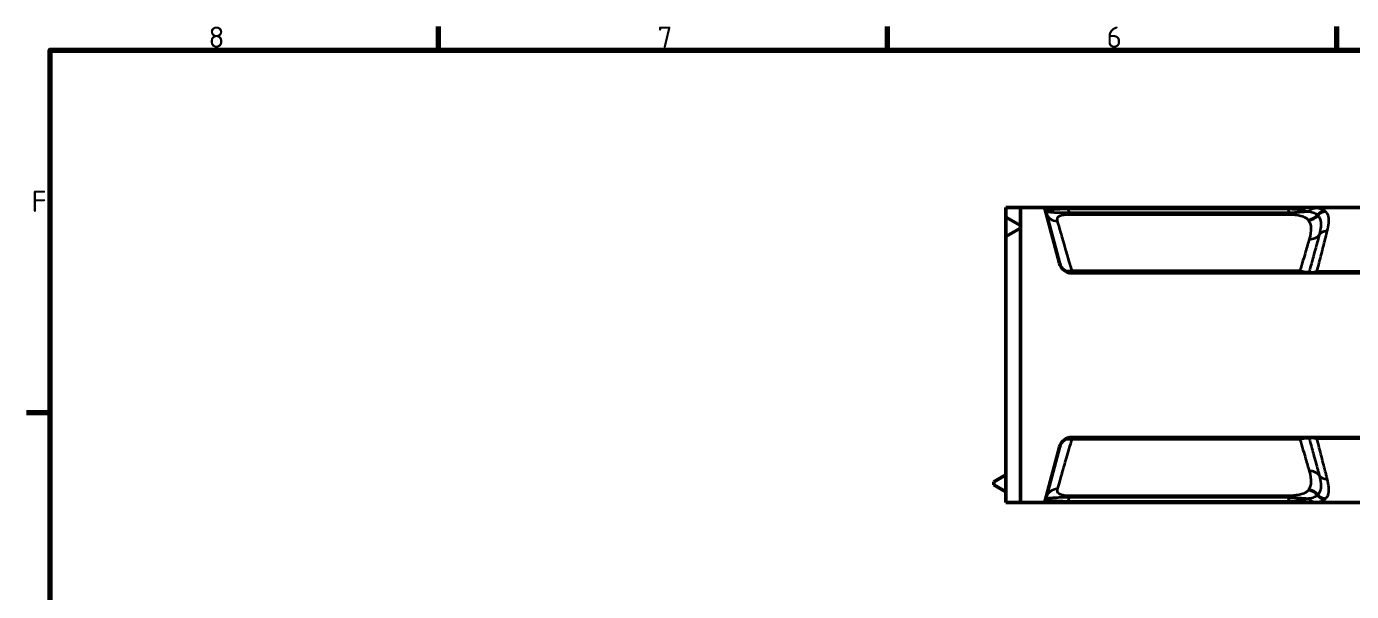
# Model space of a CAD drawing. Header units: millimetres. Extents: x 0 to 1485, y 0 to 1050.
# Drawn here: x 15 to 563, y 801 to 1035 of the extents above; entities that cross this region are included whole.
import ezdxf

# ---------------------------------------------------------------- set-up
doc = ezdxf.new("R2010")
doc.units = ezdxf.units.MM
doc.header["$LTSCALE"] = 2.5
for name, color, linetype, lineweight in [('Rahmen (ISO)', 7, 'Continuous', 70), ('Sichtbar (ISO)', 7, 'Continuous', 50), ('Sichtbar schmal (ISO)', 7, 'Continuous', 35)]:
    doc.layers.add(name, color=color, linetype=linetype, lineweight=lineweight)
doc.styles.add('Notiztext (DIN)', font='isocpeur.ttf')

# ---------------------------------------------------------------- blocks, each defined once
blk = doc.blocks.new('Ränder Standardrahmen')
at = {"layer": 'Rahmen (ISO)'}
for p, q in [((74.25, 410), (74.25, 413.9)), ((148.5, 410), (148.5, 413.9)), ((222.75, 410), (222.75, 413.9)), ((10, 350), (6.1, 350))]:
    blk.add_line(p, q, dxfattribs=at)
at = {"layer": 'Rahmen (ISO)', "flags": 128}
blk.add_lwpolyline([(10, 10), (10, 410), (584, 410), (584, 10), (10, 10)], dxfattribs=at)
at = {"layer": 'Rahmen (ISO)', "char_height": 3.5, "attachment_point": 7, "style": 'Notiztext (DIN)'}
for s, insert in [('8', (36.2, 410.4)), ('7', (110.45, 410.4)), ('6', (184.7, 410.4)), ('F', (6.93, 383.25))]:
    blk.add_mtext(s, dxfattribs=dict(at, insert=insert))

msp = doc.modelspace()

# ---------------------------------------------------------------- linework, layer by layer
at = {"layer": 'Sichtbar (ISO)'}
for p, q in [((420.146, 959.934), (420.146, 955.934)), ((426.146, 959.934), (420.146, 959.934)), ((426.146, 952.469), (426.146, 959.934)), ((435.379, 959.934), (426.146, 959.934)), ((445.928, 959.934), (435.379, 959.934)), ((442.301, 936.96), (436.344, 959.192)), ((536.718, 959.934), (445.928, 959.934)), ((541.019, 959.934), (536.718, 959.934)), ((584.987, 959.934), (541.019, 959.934)), ((420.146, 955.934), (426.146, 952.469)), ((420.146, 947.934), (420.146, 955.934)), ((426.146, 951.398), (420.146, 947.934)), ((420.146, 947.934), (420.146, 837.934)), ((426.146, 951.398), (426.146, 952.469)), ((426.146, 837.934), (426.146, 951.398)), ((756.137, 932.934), (447.298, 932.934)), ((442.301, 860.907), (436.344, 838.675)), ((756.137, 864.934), (447.298, 864.934)), ((420.146, 849.434), (415.146, 846.547)), ((415.146, 845.32), (415.146, 846.547)), ((420.146, 842.434), (415.146, 845.32)), ((420.146, 837.934), (426.146, 837.934)), ((435.379, 837.934), (426.146, 837.934)), ((435.379, 837.934), (445.928, 837.934)), ((445.928, 837.934), (536.718, 837.934)), ((536.718, 837.934), (541.019, 837.934)), ((584.987, 837.934), (541.019, 837.934))]:
    msp.add_line(p, q, dxfattribs=at)
for centre, major_axis, start_param, end_param in [((447.131, 938.254), (1.383, -5.161), 4.712389, 6.0375111), ((447.131, 859.613), (1.383, 5.161), 0.2456742, 1.5707963)]:
    msp.add_ellipse(centre, major_axis=major_axis, ratio=0.9357712, start_param=start_param, end_param=end_param, dxfattribs=at)
for points in [[(435.379, 959.934), (435.511, 959.934), (435.642, 959.907), (435.885, 959.806), (435.996, 959.731), (436.151, 959.574), (436.205, 959.503), (436.291, 959.352), (436.323, 959.274), (436.344, 959.192)], [(436.344, 838.675), (436.31, 838.547), (436.251, 838.427), (436.09, 838.218), (435.989, 838.131), (435.798, 838.021), (435.715, 837.988), (435.547, 837.944), (435.463, 837.934), (435.379, 837.934)]]:
    msp.add_open_spline(points, degree=3, knots=[0, 0, 0, 0, 0.03966821, 0.03966821, 0.07923173, 0.07923173, 0.1059147, 0.1059147, 0.13122831, 0.13122831, 0.13122831, 0.13122831], dxfattribs=at)
at = {"layer": 'Sichtbar schmal (ISO)'}
for p, q in [((446.375, 957.73), (445.928, 959.398)), ((445.928, 959.398), (536.718, 959.398)), ((537.219, 957.73), (446.375, 957.73)), ((446.375, 957.105), (446.375, 957.73)), ((446.375, 957.105), (537.219, 957.105)), ((537.219, 957.105), (537.219, 957.73)), ((447.463, 933.864), (541.686, 933.864)), ((447.556, 932.934), (447.463, 933.864)), ((548.679, 932.934), (548.679, 933.428)), ((577.327, 933.428), (548.679, 933.428)), ((447.463, 864.003), (447.556, 864.934)), ((541.686, 864.003), (447.463, 864.003)), ((548.679, 864.439), (548.679, 864.934)), ((548.679, 864.439), (577.327, 864.439)), ((445.928, 838.469), (446.375, 840.137)), ((536.718, 838.469), (445.928, 838.469)), ((537.219, 840.762), (446.375, 840.762)), ((446.375, 840.137), (446.375, 840.762)), ((446.375, 840.137), (537.219, 840.137)), ((537.219, 840.137), (537.219, 840.762))]:
    msp.add_line(p, q, dxfattribs=at)
for centre, major_axis, ratio, start_param, end_param in [((441.511, 959.229), (-4.83, -1.294), 0.9726699, 0, 1.3158419), ((545.029, 959.808), (3.936, 3.083), 0.9656611, 4.0647361, 4.9693339), ((545.095, 959.721), (-4.035, -2.953), 0.9664034, 0.955104, 1.8627485), ((545.236, 959.52), (-4.159, -2.775), 0.9664282, 0.9981061, 1.9119029), ((545.529, 951.359), (4.83, -1.294), 0.8897743, 4.9464341, 5.9375083), ((447.463, 937.017), (-4.83, -1.294), 0.6173323, 0.6037734, 1.406867), ((542.166, 935.259), (3.825, 1.17), 0.9054483, 5.2681845, 5.4270546), ((447.463, 860.85), (4.83, -1.294), 0.6173323, 1.7347257, 2.5378193), ((542.166, 862.609), (3.825, -1.17), 0.9054483, 0.8561307, 1.0150008), ((545.529, 846.508), (4.83, 1.294), 0.8897743, 0.345677, 1.3367512), ((441.511, 838.638), (-4.83, 1.294), 0.9726699, 4.9673434, 6.2831853), ((545.029, 838.059), (-3.936, 3.083), 0.9656611, 4.4554441, 5.3600419), ((545.095, 838.146), (4.035, -2.953), 0.9664034, 1.2788442, 2.1864886), ((545.236, 838.347), (4.159, -2.775), 0.9664282, 1.2296898, 2.1434866)]:
    msp.add_ellipse(centre, major_axis=major_axis, ratio=ratio, start_param=start_param, end_param=end_param, dxfattribs=at)
for points, knots in [([(436.344, 959.192), (436.341, 959.206), (436.342, 959.22), (436.349, 959.234), (436.377, 959.288), (436.482, 959.345), (436.935, 959.341), (437.26, 959.293), (437.971, 959.217), (438.299, 959.189), (438.933, 959.166), (439.222, 959.164), (439.819, 959.176), (440.126, 959.189), (440.757, 959.224), (441.079, 959.245), (441.712, 959.287), (442.018, 959.307), (442.524, 959.336), (442.714, 959.347), (443.104, 959.365), (443.305, 959.374), (443.68, 959.387), (443.853, 959.392), (444.186, 959.4), (444.347, 959.403), (444.635, 959.406), (444.761, 959.407), (444.969, 959.408), (445.051, 959.408), (445.229, 959.407), (445.326, 959.407), (445.497, 959.405), (445.572, 959.404), (445.704, 959.402), (445.762, 959.401), (445.856, 959.399), (445.892, 959.398), (445.928, 959.398)], [5.3095481, 5.3095481, 5.3095481, 5.3095481, 5.4379487, 5.4379487, 5.4379487, 5.9355967, 5.9355967, 6.3748041, 6.3748041, 6.6681359, 6.6681359, 6.8842457, 6.8842457, 7.0852693, 7.0852693, 7.2713678, 7.2713678, 7.4285408, 7.4285408, 7.5187413, 7.5187413, 7.6089484, 7.6089484, 7.6830287, 7.6830287, 7.750134, 7.750134, 7.8017534, 7.8017534, 7.8348411, 7.8348411, 7.8735322, 7.8735322, 7.9032946, 7.9032946, 7.9261888, 7.9261888, 7.9404976, 7.9404976, 7.9404976, 7.9404976]), ([(536.718, 959.398), (537.126, 959.387), (537.534, 959.371), (538.648, 959.314), (539.346, 959.264), (540.004, 959.205)], [17.01949837, 17.01949837, 17.01949837, 17.01949837, 17.18053709, 17.18053709, 17.46600148, 17.46600148, 17.46600148, 17.46600148]), ([(540.004, 959.205), (540.43, 959.167), (540.84, 959.125), (542.621, 958.914), (543.798, 958.7), (544.791, 958.437), (544.995, 958.382), (545.192, 958.326), (545.382, 958.267)], [17.46600148, 17.46600148, 17.46600148, 17.46600148, 17.65050413, 17.65050413, 18.29912713, 18.29912713, 18.29912713, 18.43265045, 18.43265045, 18.43265045, 18.43265045]), ([(547.916, 959.729), (547.675, 959.752), (547.425, 959.772), (547.165, 959.791), (545.902, 959.881), (544.4, 959.919), (542.102, 959.932), (541.57, 959.934), (541.019, 959.934)], [-18.43265045, -18.43265045, -18.43265045, -18.43265045, -18.29912713, -18.29912713, -18.29912713, -17.65050413, -17.65050413, -17.46600148, -17.46600148, -17.46600148, -17.46600148]), ([(552.014, 958.554), (551.629, 958.852), (551.118, 959.097), (549.778, 959.486), (548.949, 959.629), (547.916, 959.729)], [-19.5804827, -19.5804827, -19.5804827, -19.5804827, -19.0065666, -19.0065666, -18.4326505, -18.4326505, -18.4326505, -18.4326505]), ([(446.375, 957.73), (445.281, 957.699), (444.191, 957.694), (442.664, 957.715), (442.116, 957.731), (440.951, 957.775), (440.4, 957.806), (439.467, 957.867), (439.085, 957.896), (438.452, 957.947), (438.195, 957.969), (437.435, 958.033), (437.116, 958.055), (436.728, 958.042), (436.662, 958.005), (436.681, 957.935)], [0, 0, 0, 0, 0.1928046, 0.1928046, 0.3292186, 0.3292186, 0.52434, 0.52434, 0.7194614, 0.7194614, 0.9029977, 0.9029977, 1.3544966, 1.3544966, 1.8059955, 1.8059955, 1.8059955, 1.8059955]), ([(441.511, 954.357), (441.421, 954.683), (441.38, 954.988), (441.451, 955.558), (441.56, 955.824), (441.898, 956.169), (442.018, 956.265), (442.327, 956.456), (442.519, 956.55), (443.006, 956.727), (443.299, 956.81), (443.938, 956.934), (444.242, 956.981), (445.104, 957.072), (445.732, 957.105), (446.375, 957.105)], [-1.8059955, -1.8059955, -1.8059955, -1.8059955, -1.3544966, -1.3544966, -0.9029977, -0.9029977, -0.7194614, -0.7194614, -0.52434, -0.52434, -0.3292186, -0.3292186, -0.1928046, -0.1928046, 0, 0, 0, 0]), ([(447.463, 933.864), (447.198, 934.741), (446.942, 935.59), (446.04, 938.593), (445.453, 940.573), (444.072, 945.287), (443.389, 947.678), (442.28, 951.593), (441.853, 953.124), (441.511, 954.357)], [-4.8452877, -4.8452877, -4.8452877, -4.8452877, -4.4548756, -4.4548756, -3.4174131, -3.4174131, -1.7087092, -1.7087092, 0, 0, 0, 0]), ([(545.382, 958.267), (545.039, 958.238), (544.67, 958.205), (543.679, 958.12), (543.022, 958.065), (541.712, 957.964), (541.106, 957.921), (539.861, 957.843), (539.24, 957.809), (538.137, 957.76), (537.68, 957.743), (537.219, 957.73)], [0.94701393, 0.94701393, 0.94701393, 0.94701393, 1.08448139, 1.08448139, 1.28623679, 1.28623679, 1.43315445, 1.43315445, 1.55716423, 1.55716423, 1.63842316, 1.63842316, 1.63842316, 1.63842316]), ([(537.219, 957.105), (537.49, 957.105), (537.761, 957.099), (538.419, 957.075), (538.794, 957.05), (539.55, 956.985), (539.922, 956.941), (540.731, 956.826), (541.141, 956.75), (541.928, 956.576), (542.293, 956.477), (542.988, 956.251), (543.307, 956.123), (543.987, 955.797), (544.309, 955.592), (544.751, 955.227), (544.901, 955.075), (545.029, 954.917)], [-1.6384232, -1.6384232, -1.6384232, -1.6384232, -1.5571642, -1.5571642, -1.4331544, -1.4331544, -1.2862368, -1.2862368, -1.0844814, -1.0844814, -0.85755, -0.85755, -0.6013425, -0.6013425, -0.2402976, -0.2402976, 0, 0, 0, 0]), ([(545.095, 954.833), (545.119, 954.801), (545.143, 954.769), (545.19, 954.704), (545.213, 954.671), (545.236, 954.638)], [-2.648670241, -2.648670241, -2.648670241, -2.648670241, -2.60083033, -2.60083033, -2.552990419, -2.552990419, -2.552990419, -2.552990419]), ([(545.236, 954.638), (545.846, 953.754), (546.179, 952.696), (546.274, 950.141), (546.035, 948.642), (545.529, 946.879)], [0, 0, 0, 0, 1.2841148, 1.2841148, 2.5682295, 2.5682295, 2.5682295, 2.5682295]), ([(545.382, 958.267), (546.254, 958.128), (546.97, 957.947), (548.13, 957.497), (548.576, 957.229), (548.91, 956.916)], [18.4326505, 18.4326505, 18.4326505, 18.4326505, 19.0065666, 19.0065666, 19.5804827, 19.5804827, 19.5804827, 19.5804827]), ([(548.91, 956.916), (548.91, 956.916), (548.91, 956.915), (548.91, 956.915), (548.923, 956.903), (548.937, 956.89), (548.963, 956.864), (548.977, 956.851), (548.99, 956.838)], [19.580482746, 19.580482746, 19.580482746, 19.580482746, 19.580549851, 19.580549851, 19.580549851, 19.603842244, 19.603842244, 19.627134636, 19.627134636, 19.627134636, 19.627134636]), ([(548.99, 956.838), (548.992, 956.836), (548.993, 956.834), (549.002, 956.825), (549.009, 956.817), (549.016, 956.81), (549.03, 956.796), (549.044, 956.781), (549.071, 956.752), (549.085, 956.737), (549.098, 956.723), (549.112, 956.708), (549.125, 956.693), (549.144, 956.672), (549.149, 956.666), (549.155, 956.66)], [19.627134636, 19.627134636, 19.627134636, 19.627134636, 19.630488949, 19.630488949, 19.642666184, 19.642666184, 19.642666184, 19.667266658, 19.667266658, 19.691867133, 19.691867133, 19.691867133, 19.716467607, 19.716467607, 19.726237253, 19.726237253, 19.726237253, 19.726237253]), ([(549.155, 956.66), (549.157, 956.657), (549.16, 956.654), (549.163, 956.65), (549.168, 956.645), (549.172, 956.64), (549.687, 956.048), (550.032, 955.341), (550.528, 953.023), (550.343, 951.134), (549.683, 948.686)], [19.7262373, 19.7262373, 19.7262373, 19.7262373, 19.7316833, 19.7316833, 19.7316833, 19.7398914, 19.7398914, 20.6989472, 20.6989472, 22.3654834, 22.3654834, 22.3654834, 22.3654834]), ([(552.105, 958.48), (552.09, 958.493), (552.075, 958.505), (552.045, 958.53), (552.029, 958.542), (552.014, 958.554), (552.014, 958.554), (552.014, 958.554), (552.014, 958.554)], [-19.627134636, -19.627134636, -19.627134636, -19.627134636, -19.603842244, -19.603842244, -19.580549851, -19.580549851, -19.580549851, -19.580482746, -19.580482746, -19.580482746, -19.580482746]), ([(552.289, 958.317), (552.284, 958.322), (552.278, 958.328), (552.257, 958.347), (552.242, 958.361), (552.227, 958.374), (552.212, 958.388), (552.197, 958.402), (552.166, 958.429), (552.15, 958.442), (552.135, 958.455), (552.127, 958.462), (552.119, 958.468), (552.11, 958.477), (552.107, 958.478), (552.105, 958.48)], [-19.726237253, -19.726237253, -19.726237253, -19.726237253, -19.716467607, -19.716467607, -19.691867133, -19.691867133, -19.691867133, -19.667266658, -19.667266658, -19.642666184, -19.642666184, -19.642666184, -19.630488949, -19.630488949, -19.627134636, -19.627134636, -19.627134636, -19.627134636]), ([(553.006, 950.125), (553.674, 952.735), (553.848, 954.71), (553.272, 957.054), (552.885, 957.746), (552.309, 958.298), (552.304, 958.303), (552.299, 958.307), (552.296, 958.31), (552.293, 958.314), (552.289, 958.317)], [-22.3654834, -22.3654834, -22.3654834, -22.3654834, -20.6989472, -20.6989472, -19.7398914, -19.7398914, -19.7316833, -19.7316833, -19.7316833, -19.7262373, -19.7262373, -19.7262373, -19.7262373]), ([(549.683, 948.686), (549.486, 947.955), (549.275, 947.175), (548.533, 944.445), (547.938, 942.263), (546.712, 937.826), (546.124, 935.709), (545.472, 933.409)], [22.3654834, 22.3654834, 22.3654834, 22.3654834, 22.8515662, 22.8515662, 23.9508888, 23.9508888, 24.7886046, 24.7886046, 24.7886046, 24.7886046]), ([(548.679, 933.428), (549.384, 936.083), (550.011, 938.503), (551.269, 943.369), (551.863, 945.679), (552.601, 948.547), (552.811, 949.364), (553.006, 950.125)], [-24.8304734, -24.8304734, -24.8304734, -24.8304734, -23.9508888, -23.9508888, -22.8515662, -22.8515662, -22.3654834, -22.3654834, -22.3654834, -22.3654834]), ([(545.529, 946.879), (545.1, 945.383), (544.61, 943.691), (543.368, 939.462), (542.58, 936.819), (541.686, 933.864)], [0, 0, 0, 0, 1.0894563, 1.0894563, 2.4063446, 2.4063446, 2.4063446, 2.4063446]), ([(545.472, 933.409), (545.231, 933.305), (544.933, 933.246), (544.066, 933.202), (543.447, 933.283), (542.435, 933.566), (542.06, 933.7), (541.686, 933.864)], [0, 0, 0, 0, 0.05498416, 0.05498416, 0.14295882, 0.14295882, 0.192689, 0.192689, 0.192689, 0.192689]), ([(541.686, 933.864), (541.737, 933.619), (541.788, 933.385), (541.854, 933.086), (541.871, 933.009), (541.888, 932.934)], [-0.192689002, -0.192689002, -0.192689002, -0.192689002, -0.142958825, -0.142958825, -0.125313313, -0.125313313, -0.125313313, -0.125313313]), ([(545.569, 932.934), (545.549, 932.958), (545.532, 932.986), (545.478, 933.113), (545.464, 933.244), (545.472, 933.409)], [-0.13414394, -0.13414394, -0.13414394, -0.13414394, -0.09931645, -0.09931645, 0, 0, 0, 0]), ([(548.679, 933.428), (548.513, 933.403), (548.347, 933.376), (547.772, 933.274), (547.37, 933.19), (546.785, 933.045), (546.583, 932.99), (546.393, 932.934)], [-0.4822799, -0.4822799, -0.4822799, -0.4822799, -0.38718478, -0.38718478, -0.14891722, -0.14891722, -0.01438552, -0.01438552, -0.01438552, -0.01438552]), ([(441.511, 843.51), (441.786, 844.501), (442.116, 845.684), (442.928, 848.569), (443.412, 850.271), (444.283, 853.292), (444.594, 854.361), (445.604, 857.809), (446.386, 860.44), (447.341, 863.599), (447.401, 863.8), (447.463, 864.003)], [-5.492338, -5.492338, -5.492338, -5.492338, -4.1192535, -4.1192535, -2.746169, -2.746169, -2.0749249, -2.0749249, -0.7373465, -0.7373465, -0.6470503, -0.6470503, -0.6470503, -0.6470503]), ([(541.888, 864.934), (541.887, 864.931), (541.887, 864.928), (541.822, 864.641), (541.754, 864.332), (541.686, 864.003)], [-0.066479072, -0.066479072, -0.066479072, -0.066479072, -0.065863536, -0.065863536, 0.000896617, 0.000896617, 0.000896617, 0.000896617]), ([(541.686, 864.003), (542.188, 864.224), (542.692, 864.39), (543.731, 864.622), (544.259, 864.669), (545.003, 864.607), (545.26, 864.55), (545.472, 864.458)], [-0.00089662, -0.00089662, -0.00089662, -0.00089662, 0.06586354, 0.06586354, 0.14335821, 0.14335821, 0.19179239, 0.19179239, 0.19179239, 0.19179239]), ([(541.686, 864.003), (542.58, 861.048), (543.368, 858.405), (544.61, 854.176), (545.1, 852.484), (545.529, 850.988)], [-2.4063446, -2.4063446, -2.4063446, -2.4063446, -1.0894563, -1.0894563, 0, 0, 0, 0]), ([(545.472, 864.458), (545.465, 864.607), (545.476, 864.729), (545.523, 864.865), (545.544, 864.903), (545.569, 864.933)], [-0.863739, -0.863739, -0.863739, -0.863739, -0.77399811, -0.77399811, -0.72959506, -0.72959506, -0.72959506, -0.72959506]), ([(545.472, 864.458), (546.124, 862.158), (546.712, 860.041), (547.938, 855.602), (548.534, 853.42), (549.185, 851.024), (549.315, 850.542), (549.482, 849.925), (549.523, 849.773), (549.584, 849.549), (549.604, 849.475), (549.634, 849.364), (549.644, 849.327), (549.658, 849.272), (549.663, 849.254), (549.671, 849.227), (549.673, 849.218), (549.678, 849.199), (549.681, 849.19), (549.683, 849.181)], [-24.7885752, -24.7885752, -24.7885752, -24.7885752, -23.9508611, -23.9508611, -22.8509627, -22.8509627, -22.5590557, -22.5590557, -22.4622547, -22.4622547, -22.4138542, -22.4138542, -22.389654, -22.389654, -22.3775539, -22.3775539, -22.3715038, -22.3715038, -22.3654537, -22.3654537, -22.3654537, -22.3654537]), ([(546.393, 864.934), (546.669, 864.851), (546.971, 864.773), (547.731, 864.6), (548.203, 864.511), (548.679, 864.439)], [-0.46789438, -0.46789438, -0.46789438, -0.46789438, -0.27246934, -0.27246934, 0, 0, 0, 0]), ([(553.006, 847.742), (553.004, 847.751), (553.001, 847.761), (552.996, 847.78), (552.994, 847.789), (552.987, 847.818), (552.982, 847.837), (552.967, 847.894), (552.957, 847.932), (552.928, 848.048), (552.908, 848.125), (552.848, 848.359), (552.807, 848.518), (552.642, 849.163), (552.512, 849.668), (551.864, 852.186), (551.269, 854.497), (550.011, 859.364), (549.384, 861.784), (548.679, 864.439)], [22.3654537, 22.3654537, 22.3654537, 22.3654537, 22.3715038, 22.3715038, 22.3775539, 22.3775539, 22.389654, 22.389654, 22.4138542, 22.4138542, 22.4622547, 22.4622547, 22.5590557, 22.5590557, 22.8509627, 22.8509627, 23.9508611, 23.9508611, 24.8304438, 24.8304438, 24.8304438, 24.8304438]), ([(545.529, 850.988), (546.035, 849.225), (546.274, 847.726), (546.179, 845.171), (545.846, 844.113), (545.236, 843.229)], [-2.5682295, -2.5682295, -2.5682295, -2.5682295, -1.2841148, -1.2841148, 0, 0, 0, 0]), ([(549.683, 849.181), (550.343, 846.733), (550.528, 844.844), (550.032, 842.526), (549.687, 841.819), (549.172, 841.227), (549.168, 841.222), (549.163, 841.217), (549.16, 841.213), (549.157, 841.21), (549.155, 841.207)], [-22.3654537, -22.3654537, -22.3654537, -22.3654537, -20.6989177, -20.6989177, -19.7398619, -19.7398619, -19.7316539, -19.7316539, -19.7316539, -19.7262078, -19.7262078, -19.7262078, -19.7262078]), ([(552.289, 839.55), (552.293, 839.553), (552.296, 839.557), (552.299, 839.56), (552.304, 839.564), (552.309, 839.569), (552.885, 840.121), (553.272, 840.813), (553.848, 843.157), (553.674, 845.132), (553.006, 847.742)], [19.7262078, 19.7262078, 19.7262078, 19.7262078, 19.7316539, 19.7316539, 19.7316539, 19.7398619, 19.7398619, 20.6989177, 20.6989177, 22.3654537, 22.3654537, 22.3654537, 22.3654537]), ([(445.928, 838.469), (445.892, 838.469), (445.856, 838.468), (445.762, 838.466), (445.704, 838.465), (445.572, 838.463), (445.497, 838.462), (445.326, 838.46), (445.229, 838.46), (445.051, 838.459), (444.969, 838.459), (444.761, 838.46), (444.635, 838.461), (444.347, 838.464), (444.186, 838.467), (443.853, 838.475), (443.68, 838.48), (443.305, 838.493), (443.104, 838.502), (442.714, 838.52), (442.524, 838.531), (442.018, 838.56), (441.712, 838.58), (441.079, 838.622), (440.757, 838.643), (440.126, 838.678), (439.819, 838.691), (439.222, 838.703), (438.933, 838.701), (438.299, 838.678), (437.971, 838.65), (437.26, 838.574), (436.935, 838.526), (436.482, 838.522), (436.377, 838.579), (436.342, 838.647), (436.341, 838.661), (436.344, 838.675), (436.344, 838.675), (436.344, 838.675), (436.344, 838.675)], [-7.9404976, -7.9404976, -7.9404976, -7.9404976, -7.9261888, -7.9261888, -7.9032946, -7.9032946, -7.8735322, -7.8735322, -7.8348411, -7.8348411, -7.8017534, -7.8017534, -7.750134, -7.750134, -7.6830287, -7.6830287, -7.6089484, -7.6089484, -7.5187413, -7.5187413, -7.4285408, -7.4285408, -7.2713678, -7.2713678, -7.0852693, -7.0852693, -6.8842457, -6.8842457, -6.6681359, -6.6681359, -6.3748041, -6.3748041, -5.9355967, -5.9355967, -5.4379487, -5.4379487, -5.3095519, -5.3095519, -5.3095519, -5.3095481, -5.3095481, -5.3095481, -5.3095481]), ([(436.681, 839.932), (436.659, 839.847), (436.757, 839.812), (437.254, 839.822), (437.537, 839.843), (438.377, 839.913), (438.928, 839.963), (440.238, 840.051), (440.849, 840.088), (442.238, 840.141), (442.95, 840.16), (444.118, 840.168), (444.459, 840.168), (445.317, 840.161), (445.848, 840.152), (446.375, 840.137)], [0, 0, 0, 0, 0.5432696, 0.5432696, 0.8979316, 0.8979316, 1.2525937, 1.2525937, 1.4767769, 1.4767769, 1.647926, 1.647926, 1.7131322, 1.7131322, 1.8059955, 1.8059955, 1.8059955, 1.8059955]), ([(446.375, 840.762), (446.066, 840.762), (445.756, 840.77), (445.261, 840.793), (445.066, 840.806), (444.401, 840.862), (444.005, 840.919), (443.243, 841.068), (442.919, 841.165), (442.242, 841.432), (441.979, 841.613), (441.606, 841.999), (441.501, 842.205), (441.365, 842.756), (441.402, 843.118), (441.511, 843.51)], [-1.8059955, -1.8059955, -1.8059955, -1.8059955, -1.7131322, -1.7131322, -1.647926, -1.647926, -1.4767769, -1.4767769, -1.2525937, -1.2525937, -0.8979316, -0.8979316, -0.5432696, -0.5432696, 0, 0, 0, 0]), ([(540.004, 838.662), (539.357, 838.604), (538.672, 838.555), (537.559, 838.497), (537.138, 838.48), (536.718, 838.469)], [-17.46595289, -17.46595289, -17.46595289, -17.46595289, -17.18539189, -17.18539189, -17.0194959, -17.0194959, -17.0194959, -17.0194959]), ([(545.029, 842.951), (544.962, 842.867), (544.888, 842.785), (544.562, 842.461), (544.255, 842.233), (543.57, 841.859), (543.225, 841.706), (542.532, 841.463), (542.214, 841.369), (541.516, 841.195), (541.138, 841.116), (540.383, 840.989), (540.027, 840.939), (539.314, 840.86), (538.97, 840.829), (538.333, 840.79), (538.054, 840.777), (537.586, 840.765), (537.403, 840.762), (537.219, 840.762)], [-1.6384232, -1.6384232, -1.6384232, -1.6384232, -1.511729, -1.511729, -1.1253112, -1.1253112, -0.8280668, -0.8280668, -0.6190477, -0.6190477, -0.4190028, -0.4190028, -0.2663702, -0.2663702, -0.1430457, -0.1430457, -0.0550176, -0.0550176, 0, 0, 0, 0]), ([(537.219, 840.137), (537.531, 840.129), (537.842, 840.118), (538.63, 840.087), (539.096, 840.064), (540.152, 840.007), (540.718, 839.971), (541.883, 839.891), (542.459, 839.846), (543.674, 839.748), (544.276, 839.696), (545.013, 839.632), (545.201, 839.615), (545.382, 839.6)], [0, 0, 0, 0, 0.05501758, 0.05501758, 0.1430457, 0.1430457, 0.2663702, 0.2663702, 0.41900275, 0.41900275, 0.61904773, 0.61904773, 0.69140924, 0.69140924, 0.69140924, 0.69140924]), ([(545.382, 839.6), (545.192, 839.541), (544.995, 839.485), (544.791, 839.43), (543.798, 839.167), (542.621, 838.953), (540.84, 838.742), (540.43, 838.7), (540.004, 838.662)], [-18.43261511, -18.43261511, -18.43261511, -18.43261511, -18.29911237, -18.29911237, -18.29911237, -17.65049675, -17.65049675, -17.46595289, -17.46595289, -17.46595289, -17.46595289]), ([(541.019, 837.934), (541.57, 837.934), (542.102, 837.935), (544.4, 837.948), (545.902, 837.986), (547.165, 838.076), (547.425, 838.095), (547.675, 838.115), (547.916, 838.138)], [17.46595289, 17.46595289, 17.46595289, 17.46595289, 17.65049675, 17.65049675, 18.29911237, 18.29911237, 18.29911237, 18.43261511, 18.43261511, 18.43261511, 18.43261511]), ([(545.236, 843.229), (545.213, 843.196), (545.19, 843.163), (545.143, 843.098), (545.119, 843.066), (545.095, 843.034)], [-0.095679822, -0.095679822, -0.095679822, -0.095679822, -0.047839911, -0.047839911, 0, 0, 0, 0]), ([(548.91, 840.951), (548.576, 840.638), (548.13, 840.37), (546.97, 839.92), (546.254, 839.739), (545.382, 839.6)], [-19.5804533, -19.5804533, -19.5804533, -19.5804533, -19.0065342, -19.0065342, -18.4326151, -18.4326151, -18.4326151, -18.4326151]), ([(547.916, 838.138), (548.949, 838.238), (549.778, 838.381), (551.118, 838.77), (551.629, 839.015), (552.014, 839.313)], [18.4326151, 18.4326151, 18.4326151, 18.4326151, 19.0065342, 19.0065342, 19.5804533, 19.5804533, 19.5804533, 19.5804533]), ([(548.99, 841.029), (548.987, 841.027), (548.984, 841.024), (548.979, 841.019), (548.976, 841.016), (548.968, 841.008), (548.963, 841.003), (548.951, 840.991), (548.944, 840.984), (548.928, 840.969), (548.919, 840.96), (548.91, 840.951)], [-19.627105168, -19.627105168, -19.627105168, -19.627105168, -19.62216903, -19.62216903, -19.617672018, -19.617672018, -19.608326694, -19.608326694, -19.596177771, -19.596177771, -19.580453302, -19.580453302, -19.580453302, -19.580453302]), ([(549.155, 841.207), (549.149, 841.201), (549.144, 841.195), (549.125, 841.174), (549.112, 841.159), (549.098, 841.144), (549.081, 841.125), (549.063, 841.106), (549.026, 841.067), (549.008, 841.048), (548.99, 841.029)], [-19.726207782, -19.726207782, -19.726207782, -19.726207782, -19.716438137, -19.716438137, -19.691837662, -19.691837662, -19.691837662, -19.659471416, -19.659471416, -19.627105171, -19.627105171, -19.627105171, -19.627105171]), ([(552.014, 839.313), (552.024, 839.321), (552.035, 839.329), (552.053, 839.344), (552.061, 839.35), (552.075, 839.362), (552.081, 839.367), (552.09, 839.374), (552.093, 839.376), (552.099, 839.381), (552.102, 839.384), (552.105, 839.387)], [19.580453302, 19.580453302, 19.580453302, 19.580453302, 19.596177771, 19.596177771, 19.608326694, 19.608326694, 19.617672018, 19.617672018, 19.62216903, 19.62216903, 19.627105168, 19.627105168, 19.627105168, 19.627105168]), ([(552.105, 839.387), (552.126, 839.404), (552.146, 839.422), (552.187, 839.457), (552.207, 839.475), (552.227, 839.493), (552.242, 839.506), (552.257, 839.52), (552.278, 839.539), (552.284, 839.545), (552.289, 839.55)], [19.627105171, 19.627105171, 19.627105171, 19.627105171, 19.659471416, 19.659471416, 19.691837662, 19.691837662, 19.691837662, 19.716438137, 19.716438137, 19.726207782, 19.726207782, 19.726207782, 19.726207782])]:
    msp.add_open_spline(points, degree=3, knots=knots, dxfattribs=at)
for points, weights in [([(445.928, 959.934), (445.928, 959.934), (445.928, 959.751), (445.928, 959.398)], [1, 0.977283884193, 0.977283884193, 1]), ([(536.718, 959.398), (536.718, 959.751), (536.718, 959.934), (536.718, 959.934)], [1, 0.977283884193, 0.977283884193, 1]), ([(541.019, 959.934), (540.653, 959.934), (540.304, 959.683), (540.004, 959.205)], [1, 0.968916897095, 0.968916897095, 1]), ([(545.382, 958.267), (546.031, 959.173), (546.929, 959.691), (547.916, 959.729)], [1, 0.940379359436, 0.940379359436, 1]), ([(552.014, 958.554), (550.776, 958.515), (549.665, 957.929), (548.91, 956.916)], [1, 0.931521221155, 0.931521221155, 1]), ([(552.105, 958.48), (550.862, 958.442), (549.746, 957.854), (548.99, 956.838)], [1, 0.931181723659, 0.931181723659, 1]), ([(549.155, 956.66), (549.912, 957.685), (551.035, 958.278), (552.289, 958.317)], [1, 0.930416698581, 0.930416698581, 1]), ([(553.006, 950.125), (551.637, 950.199), (550.432, 949.678), (549.683, 948.686)], [1, 0.919747597552, 0.919747597552, 1]), ([(549.683, 849.181), (550.432, 848.189), (551.637, 847.668), (553.006, 847.742)], [1, 0.919747597555, 0.919747597555, 1]), ([(445.928, 838.469), (445.928, 838.116), (445.928, 837.934), (445.928, 837.934)], [1, 0.977283884193, 0.977283884193, 1]), ([(536.718, 837.934), (536.718, 837.934), (536.718, 838.116), (536.718, 838.469)], [1, 0.977283884193, 0.977283884193, 1]), ([(540.004, 838.662), (540.304, 838.184), (540.653, 837.934), (541.019, 837.934)], [1, 0.968916897095, 0.968916897095, 1]), ([(547.916, 838.138), (546.929, 838.176), (546.031, 838.694), (545.382, 839.6)], [1, 0.940379359436, 0.940379359436, 1]), ([(548.91, 840.951), (549.665, 839.938), (550.776, 839.352), (552.014, 839.313)], [1, 0.931521221133, 0.931521221133, 1]), ([(548.99, 841.029), (549.746, 840.013), (550.862, 839.425), (552.105, 839.387)], [1, 0.931181723639, 0.931181723639, 1]), ([(552.289, 839.55), (551.035, 839.589), (549.912, 840.182), (549.155, 841.207)], [1, 0.930416698581, 0.930416698581, 1])]:
    msp.add_rational_spline(points, weights, degree=3, dxfattribs=at)
for points in [[(536.718, 959.398), (536.897, 958.843), (537.065, 958.287), (537.219, 957.73)], [(545.029, 954.917), (545.052, 954.889), (545.074, 954.861), (545.095, 954.833)], [(537.219, 840.137), (537.065, 839.581), (536.897, 839.024), (536.718, 838.469)], [(545.095, 843.034), (545.074, 843.006), (545.052, 842.978), (545.029, 842.951)]]:
    msp.add_open_spline(points, degree=3, dxfattribs=at)

# ---------------------------------------------------------------- block references
at = {"xscale": 2.5, "yscale": 2.5, "zscale": 2.5}
msp.add_blockref('Ränder Standardrahmen', (0, 0), dxfattribs=at)

doc.saveas('drawing.dxf')
